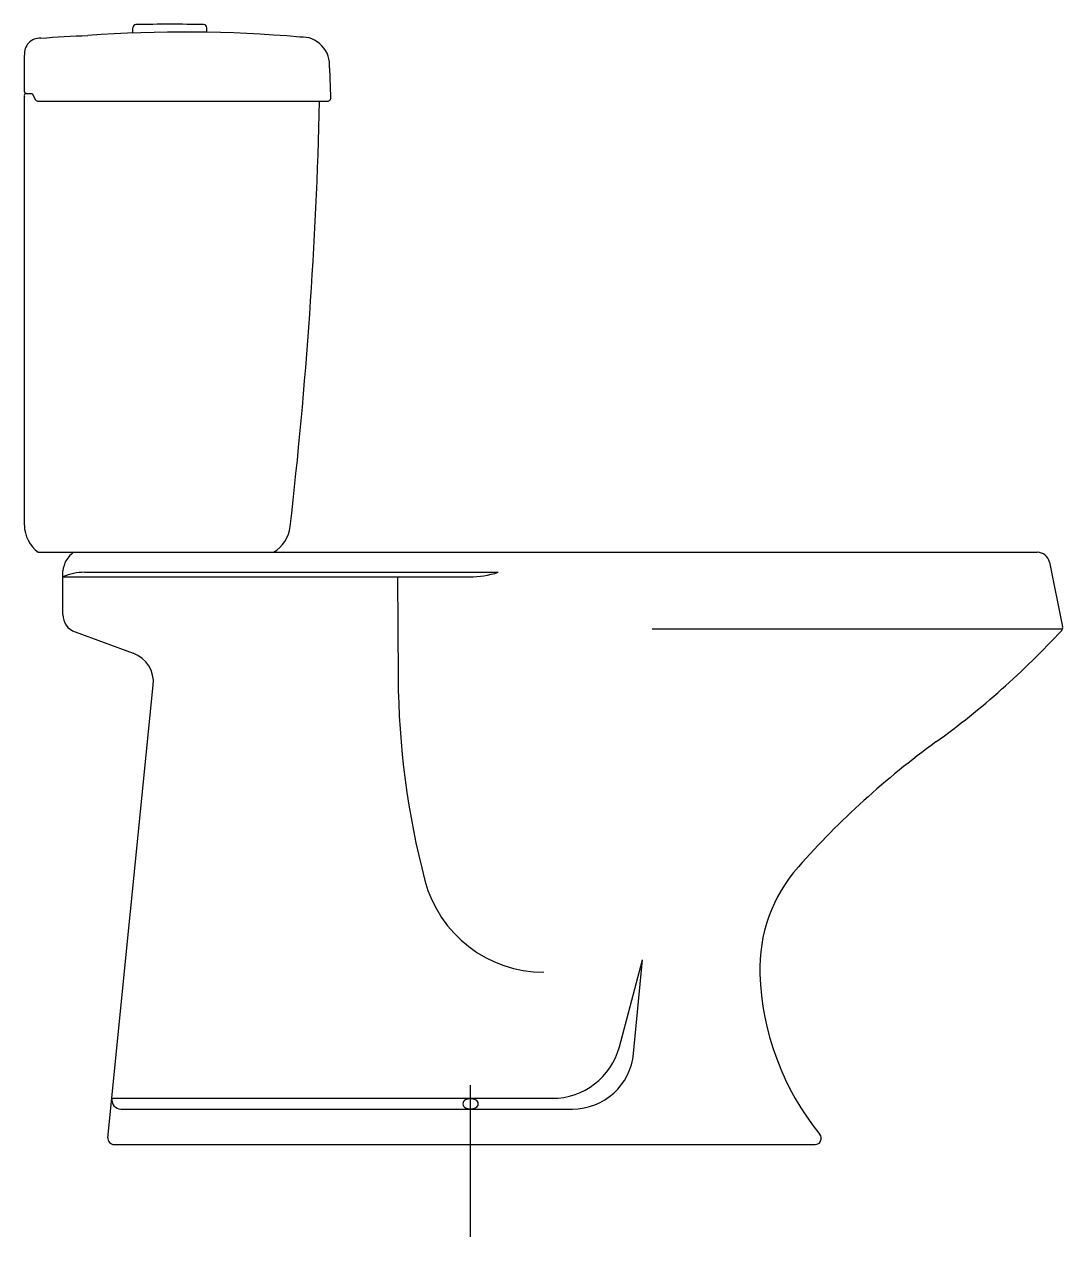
# Model space of a CAD drawing. Extents: x -972.41 to -971.735, y 832.895 to 833.683.
import ezdxf

# ---------------------------------------------------------------- set-up
doc = ezdxf.new("R2010")
doc.units = 0
doc.header["$LTSCALE"] = 0.2
doc.header["$MEASUREMENT"] = 0
doc.linetypes.add('AXES', pattern=[0.54, 0.3, -0.08, 0.08, -0.08])
doc.linetypes.add('CONTINU', pattern=[0])
doc.layers.get('0').update_dxf_attribs({"linetype": 'CONTINUOUS'})
doc.layers.add('DECA_EIXOS', color=5, linetype='AXES')

msp = doc.modelspace()

# ---------------------------------------------------------------- linework, layer by layer
at = {"linetype": 'CONTINU'}
for points in [[(-972.33765, 833.68297, 0.412535), (-972.3396, 833.68097)], [(-972.29358, 833.68297, 0.012044), (-972.33765, 833.68297)], [(-972.2916, 833.68097, 0.411139), (-972.29358, 833.68297)], [(-972.39954, 833.67421, 0.450687), (-972.4101, 833.66322)], [(-972.39954, 833.67421, -0.009702), (-972.3689, 833.67592)], [(-972.23099, 833.67494, 0.038987), (-972.3689, 833.67592)], [(-972.21178, 833.65475, 0.462126), (-972.23099, 833.67494)], [(-972.409, 833.63828, 0.481384), (-972.4101, 833.63628)], [(-972.4101, 833.63928, 0.414197), (-972.409, 833.63828)], [(-972.40281, 833.63414, 0.270039), (-972.40107, 833.63313)], [(-972.2131, 833.63313, 0.525018), (-972.21113, 833.63606)], [(-972.23732, 833.35666, 0.02273), (-972.21822, 833.63313)], [(-972.4101, 833.35765, 0.238564), (-972.4011, 833.3399)], [(-972.2481, 833.3399, 0.237986), (-972.23732, 833.35666)], [(-972.37817, 833.3399, 0.215705), (-972.3851, 833.3279)], [(-971.74379, 833.33351, 0.357494), (-971.75166, 833.3399)], [(-972.37092, 833.3269, 0.104643), (-972.3851, 833.3239)], [(-972.12084, 833.3239, 0.079558), (-972.1021, 833.3269)], [(-972.3851, 833.29938, 0.31488), (-972.37722, 833.28812)], [(-971.8175, 833.2166, 0.049813), (-971.73578, 833.28916)], [(-971.73578, 833.28916, 0.245415), (-971.73515, 833.29139)], [(-972.3263, 833.25348, 0.342597), (-972.33933, 833.27426)], [(-972.16715, 833.2584, 0.062965), (-972.14977, 833.12658)], [(-971.8175, 833.2166, 0.05511), (-971.90696, 833.13547)], [(-971.90696, 833.13547, 0.191566), (-971.932, 833.06593)], [(-972.14977, 833.12658, 0.34084), (-972.0724, 833.0669)], [(-971.932, 833.06593, 0.163623), (-971.89299, 832.96142)], [(-972.06684, 832.9849, 0.339997), (-972.02335, 833.01834)], [(-972.05385, 832.9779, 0.386453), (-972.01404, 833.01408)], [(-972.35325, 832.9849, 0.465851), (-972.34737, 832.9779)], [(-972.1234, 832.98395, 0.660327), (-972.1234, 832.9788)], [(-972.1168, 832.98395, 0.204647), (-972.1234, 832.98395)], [(-972.1168, 832.9788, 0.660354), (-972.1168, 832.98395)], [(-972.1234, 832.9788, 0.204885), (-972.1168, 832.9788)], [(-972.35582, 832.9593, 0.443837), (-972.35184, 832.9549)], [(-971.8961, 832.9549, 0.631308), (-971.89299, 832.96142)]]:
    msp.add_lwpolyline(points, format="xyb", dxfattribs=at)
for points in [[(-972.3396, 833.67751), (-972.3396, 833.68097)], [(-972.2916, 833.67801), (-972.2916, 833.68097)], [(-972.4101, 833.63928), (-972.4101, 833.66322)], [(-972.21178, 833.65475), (-972.21113, 833.63606)], [(-972.4101, 833.35765), (-972.4101, 833.63628)], [(-972.409, 833.63828), (-972.40515, 833.63828)], [(-972.40515, 833.63828), (-972.40281, 833.63414)], [(-972.40107, 833.63313), (-972.2131, 833.63313)], [(-972.4011, 833.3399), (-971.75166, 833.3399)], [(-972.3851, 833.29938), (-972.3851, 833.3279)], [(-972.37092, 833.3269), (-972.1021, 833.3269)], [(-971.74379, 833.33351), (-971.73515, 833.29139)], [(-972.3851, 833.3239), (-972.12084, 833.3239)], [(-972.1675, 833.3239), (-972.16715, 833.2584)], [(-972.37722, 833.28812), (-972.33933, 833.27426)], [(-972.0021, 833.29012), (-971.73519, 833.29012)], [(-972.35582, 832.9593), (-972.3263, 833.25348)], [(-972.02335, 833.01834), (-972.0082, 833.0749)], [(-972.01404, 833.01408), (-972.0082, 833.0749)], [(-972.35325, 832.9849), (-972.06684, 832.9849)], [(-972.34737, 832.9779), (-972.05385, 832.9779)], [(-972.35184, 832.9549), (-971.8961, 832.9549)]]:
    msp.add_lwpolyline(points, dxfattribs=at)
at = {"layer": 'DECA_EIXOS'}
msp.add_lwpolyline([(-972.1201, 832.8949), (-972.1201, 832.99353)], dxfattribs=at)

doc.saveas('drawing.dxf')
